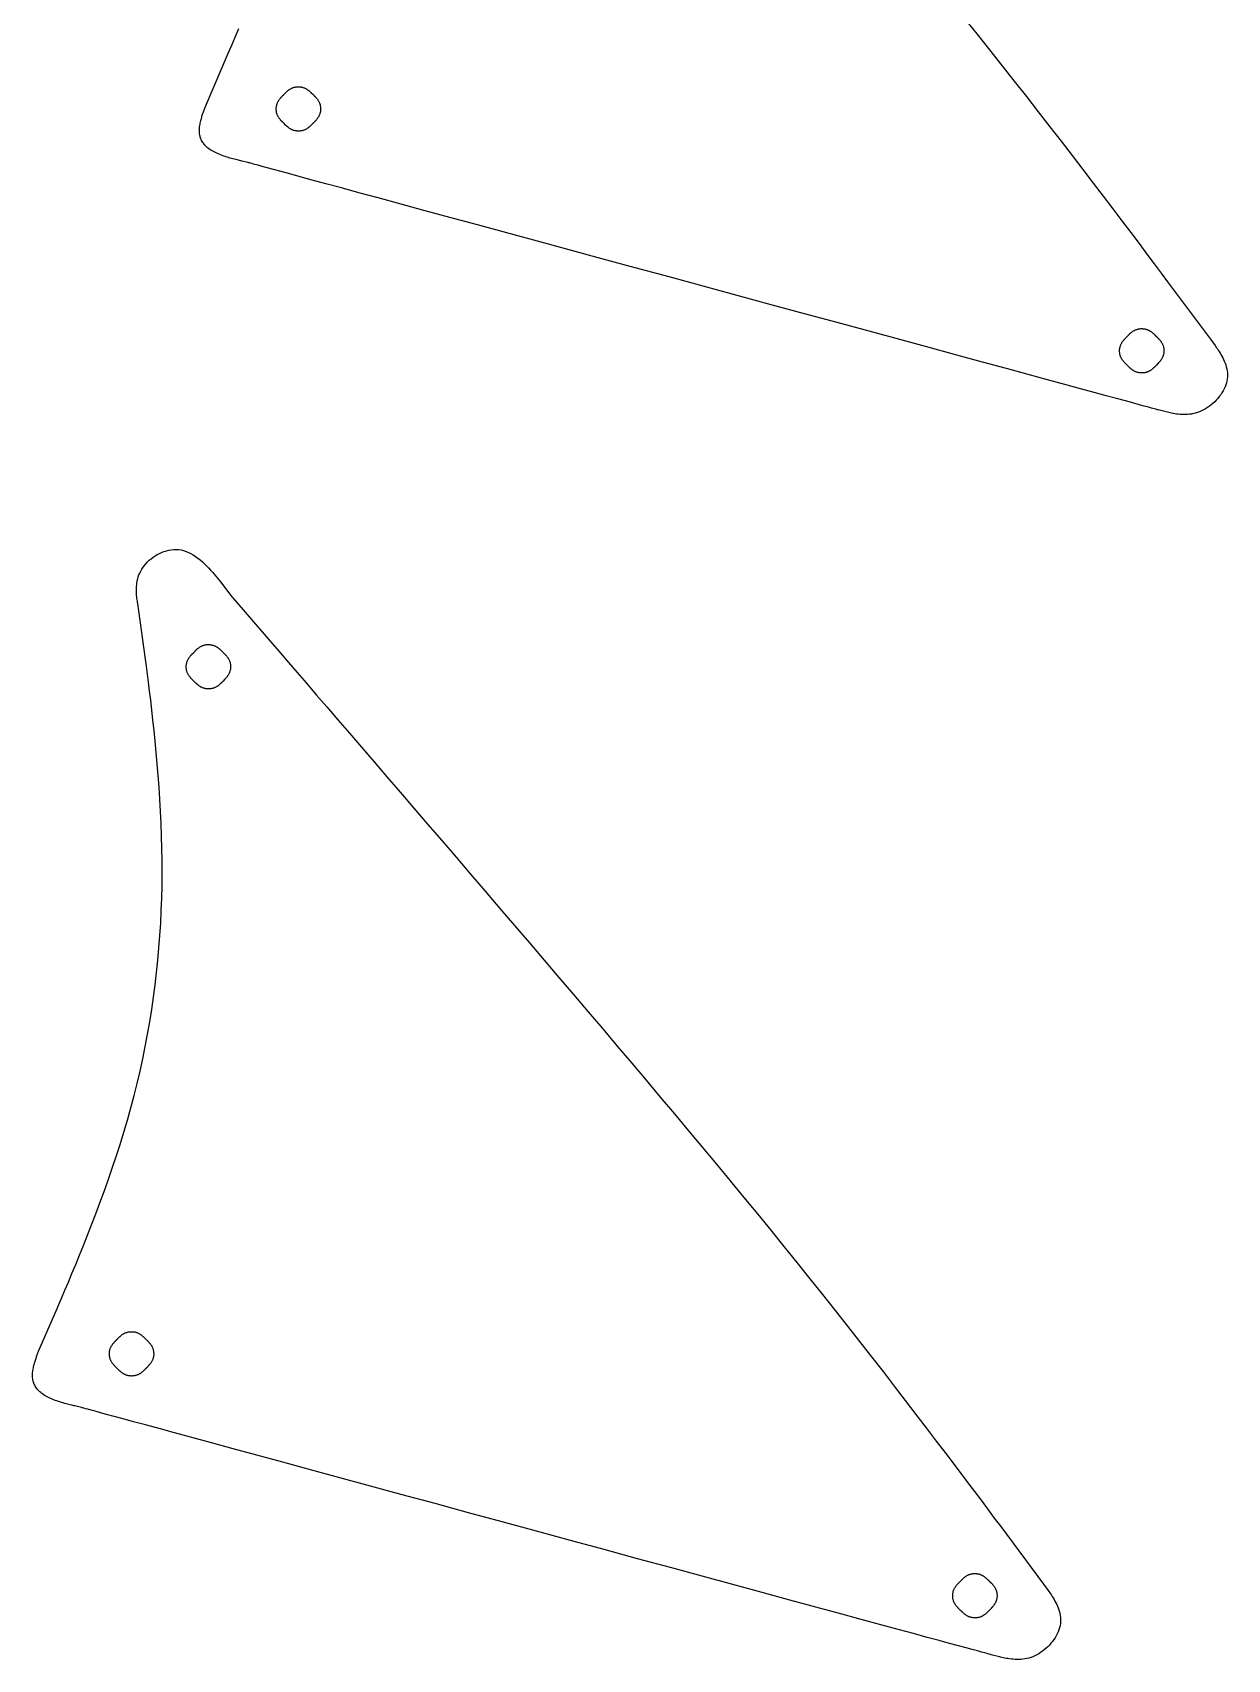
# Model space of a CAD drawing. Header units: millimetres. Extents: x 364 to 1012, y -1653 to -989.
# Drawn here: x 364.3 to 549.5, y -1573.1 to -1321.1 of the extents above; entities that cross this region are included whole.
import ezdxf

# ---------------------------------------------------------------- set-up
doc = ezdxf.new("R2010")
doc.units = ezdxf.units.MM

msp = doc.modelspace()

# ---------------------------------------------------------------- linework, layer by layer
at = {"flags": 128}
for points in [[(508.625454, -1318.761227), (510.623258, -1321.247824), (512.594612, -1323.716717), (514.536834, -1326.163686), (516.446919, -1328.583811), (518.321867, -1330.972171), (520.158673, -1333.323847), (521.954335, -1335.633918), (523.705852, -1337.897463), (525.410221, -1340.109563), (527.064439, -1342.265298), (528.665503, -1344.359746), (530.210412, -1346.387988), (531.696162, -1348.345104), (533.119752, -1350.226172), (534.478178, -1352.026274), (535.768439, -1353.740488), (536.987532, -1355.363895), (538.132454, -1356.891574), (539.200202, -1358.318604), (540.187776, -1359.640067), (546.83754, -1368.544968), (547.553994, -1369.550328), (547.666534, -1369.708559), (547.788014, -1369.881187), (547.916628, -1370.06753), (548.050569, -1370.266906), (548.188031, -1370.478631), (548.327206, -1370.702023), (548.466288, -1370.9364), (548.603471, -1371.181078), (548.736947, -1371.435375), (548.864911, -1371.698609), (548.985555, -1371.970096), (549.097074, -1372.249154), (549.19766, -1372.535101), (549.285506, -1372.827253), (549.358807, -1373.124928), (549.415755, -1373.427444), (549.454545, -1373.734117), (549.473368, -1374.044265), (549.470419, -1374.357205), (549.443892, -1374.672254), (549.392477, -1374.98866), (549.316858, -1375.305385), (549.218217, -1375.621321), (549.097736, -1375.93536), (548.956597, -1376.246394), (548.795981, -1376.553315), (548.61707, -1376.855016), (548.421047, -1377.150388), (548.209092, -1377.438324), (547.982388, -1377.717715), (547.742116, -1377.987454), (547.489459, -1378.246432), (547.225598, -1378.493543), (546.951714, -1378.727677), (546.66899, -1378.947727), (546.378607, -1379.152585), (546.081748, -1379.341144), (545.779594, -1379.512294), (545.473326, -1379.664929), (545.164127, -1379.79794), (544.853133, -1379.910612), (544.541295, -1380.0038), (544.229522, -1380.078753), (543.91872, -1380.136717), (543.609797, -1380.17894), (543.303658, -1380.206671), (543.00121, -1380.221157), (542.703362, -1380.223647), (542.411019, -1380.215386), (542.125088, -1380.197625), (541.846477, -1380.17161), (541.576092, -1380.138589), (541.31484, -1380.09981), (541.063628, -1380.05652), (540.823364, -1380.009968), (540.594953, -1379.961402), (540.379303, -1379.912068), (540.17732, -1379.863216), (539.989912, -1379.816092), (538.725429, -1379.490325), (538.722492, -1379.489527), (538.701934, -1379.483944), (538.646133, -1379.46879), (538.537468, -1379.439279), (538.358317, -1379.390625), (538.091059, -1379.318044), (537.718073, -1379.21675), (537.221737, -1379.081956), (536.58443, -1378.908878), (535.78853, -1378.69273), (534.816417, -1378.428726), (533.650468, -1378.112081), (532.273062, -1377.738009), (530.666578, -1377.301725), (528.813395, -1376.798443), (526.695891, -1376.223377), (524.296444, -1375.571743), (521.597434, -1374.838753), (518.581238, -1374.019624), (515.230236, -1373.109569), (511.535617, -1372.106195), (507.523813, -1371.016681), (503.230067, -1369.850597), (498.689621, -1368.617516), (493.937718, -1367.327008), (489.009601, -1365.988645), (483.940513, -1364.611997), (478.765697, -1363.206635), (473.520395, -1361.782131), (468.239851, -1360.348056), (462.959306, -1358.913981), (457.714004, -1357.489478), (452.539188, -1356.084116), (447.4701, -1354.707468), (442.541983, -1353.369104), (437.790081, -1352.078596), (433.249635, -1350.845515), (428.955888, -1349.679432), (424.944084, -1348.589918), (421.249465, -1347.586544), (417.898463, -1346.676489), (414.882267, -1345.857359), (412.183257, -1345.12437), (409.783811, -1344.472735), (407.666306, -1343.89767), (405.813123, -1343.394387), (404.206639, -1342.958103), (402.829234, -1342.584031), (401.663285, -1342.267386), (400.691171, -1342.003383), (399.895271, -1341.787234), (399.257964, -1341.614156), (398.761628, -1341.479363), (398.388642, -1341.378068), (398.121384, -1341.305487), (397.942233, -1341.256834), (397.833568, -1341.227323), (397.777767, -1341.212169), (397.757209, -1341.206586), (397.754272, -1341.205788), (396.742302, -1340.9619), (396.583126, -1340.923488), (396.410026, -1340.881413), (396.224258, -1340.835675), (396.027078, -1340.786268), (395.819742, -1340.733191), (395.603505, -1340.676441), (395.379623, -1340.616013), (395.149352, -1340.551905), (394.913948, -1340.484114), (394.674666, -1340.412637), (394.432762, -1340.337471), (394.189493, -1340.258612), (393.946113, -1340.176058), (393.703879, -1340.089806), (393.464047, -1339.999851), (393.227871, -1339.906192), (392.996609, -1339.808825), (392.771515, -1339.707747), (392.553846, -1339.602955), (392.344857, -1339.494446), (392.145588, -1339.38222), (391.95621, -1339.26629), (391.77668, -1339.146673), (391.606952, -1339.023386), (391.446983, -1338.896446), (391.296728, -1338.765868), (391.156142, -1338.63167), (391.025182, -1338.493868), (390.903802, -1338.352479), (390.791959, -1338.20752), (390.689608, -1338.059007), (390.596704, -1337.906956), (390.513203, -1337.751385), (390.43906, -1337.592311), (390.374232, -1337.429749), (390.318674, -1337.263716), (390.272341, -1337.09423), (390.235189, -1336.921306), (390.207174, -1336.744962), (390.188251, -1336.565213), (390.178275, -1336.382193), (390.176705, -1336.196492), (390.182898, -1336.00882), (390.19621, -1335.819883), (390.215999, -1335.63039), (390.241624, -1335.441047), (390.27244, -1335.252564), (390.307806, -1335.065646), (390.347079, -1334.881002), (390.389616, -1334.699341), (390.434775, -1334.521368), (390.481913, -1334.347792), (390.530387, -1334.179321), (390.579556, -1334.016662), (390.628775, -1333.860523), (390.677404, -1333.711612), (390.724799, -1333.570636), (390.770317, -1333.438303), (390.813316, -1333.31532), (391.10677, -1332.484668)], [(391.10677, -1332.484668), (393.816591, -1326.220143), (394.242805, -1325.234249), (394.706165, -1324.158999), (395.203173, -1322.999007), (395.730326, -1321.758885), (396.284126, -1320.443246)], [(403.30026, -1335.154673), (403.091305, -1334.95034), (403.058446, -1334.918167), (403.022764, -1334.882984), (402.984569, -1334.844846), (402.944171, -1334.803809), (402.901881, -1334.759927), (402.85801, -1334.713255), (402.812868, -1334.66385), (402.766766, -1334.611765), (402.720015, -1334.557056), (402.672925, -1334.499779), (402.625807, -1334.439987), (402.578971, -1334.377737), (402.532728, -1334.313084), (402.487389, -1334.246082), (402.443264, -1334.176787), (402.400664, -1334.105254), (402.359899, -1334.031537), (402.321281, -1333.955693), (402.285119, -1333.877777), (402.251724, -1333.797842), (402.221356, -1333.715968), (402.194068, -1333.632325), (402.169862, -1333.547104), (402.148741, -1333.460499), (402.130706, -1333.372703), (402.11576, -1333.283908), (402.103904, -1333.194308), (402.095142, -1333.104094), (402.089476, -1333.013461), (402.086907, -1332.922599), (402.087437, -1332.831703), (402.091069, -1332.740966), (402.097806, -1332.650579), (402.107648, -1332.560736), (402.120599, -1332.471629), (402.13666, -1332.383452), (402.155834, -1332.296396), (402.178123, -1332.210656), (402.203529, -1332.126423), (402.232055, -1332.04389), (402.263649, -1331.963229), (402.298056, -1331.884523), (402.334966, -1331.807834), (402.374069, -1331.733225), (402.415057, -1331.660757), (402.457619, -1331.590493), (402.501446, -1331.522494), (402.54623, -1331.456822), (402.591661, -1331.393541), (402.637429, -1331.332711), (402.683225, -1331.274394), (402.728741, -1331.218654), (402.773666, -1331.165551), (402.817691, -1331.115148), (402.860507, -1331.067508), (402.901804, -1331.022691), (402.941274, -1330.98076), (402.978607, -1330.941778), (403.013494, -1330.905805), (403.045625, -1330.872905), (403.074793, -1330.843077), (403.101203, -1330.81607), (403.125161, -1330.79157), (403.146974, -1330.769264), (403.166948, -1330.748839), (403.185389, -1330.72998), (403.202604, -1330.712376), (403.218899, -1330.695712), (403.234582, -1330.679675), (403.249958, -1330.663951), (403.265334, -1330.648227), (403.281016, -1330.63219), (403.297312, -1330.615525), (403.314527, -1330.597921), (403.332968, -1330.579063), (403.352942, -1330.558638), (403.374754, -1330.536332), (403.398712, -1330.511832), (403.425122, -1330.484824), (403.454291, -1330.454996), (403.486464, -1330.422137), (403.521647, -1330.386455), (403.559785, -1330.34826), (403.600823, -1330.307862), (403.644706, -1330.265573), (403.691378, -1330.221703), (403.740784, -1330.176562), (403.79287, -1330.130461), (403.847581, -1330.083711), (403.90486, -1330.036623), (403.964654, -1329.989507), (404.026907, -1329.942674), (404.091565, -1329.896435), (404.158571, -1329.851099), (404.227871, -1329.806978), (404.299409, -1329.764383), (404.373132, -1329.723624), (404.448983, -1329.685012), (404.526908, -1329.648857), (404.606851, -1329.61547), (404.688735, -1329.58511), (404.772389, -1329.557831), (404.857621, -1329.533635), (404.944238, -1329.512524), (405.032046, -1329.4945), (405.120853, -1329.479565), (405.210466, -1329.467721), (405.300692, -1329.458969), (405.391337, -1329.453313), (405.482211, -1329.450755), (405.573118, -1329.451295), (405.663866, -1329.454937), (405.754263, -1329.461682), (405.844115, -1329.471532), (405.93323, -1329.48449), (406.021415, -1329.500558), (406.108476, -1329.519737), (406.19422, -1329.54203), (406.278456, -1329.567438), (406.36099, -1329.595964), (406.44165, -1329.627558), (406.520353, -1329.661963), (406.597038, -1329.698869), (406.671641, -1329.737967), (406.744102, -1329.778948), (406.814359, -1329.821503), (406.882348, -1329.865323), (406.94801, -1329.910098), (407.011281, -1329.955519), (407.072099, -1330.001277), (407.130404, -1330.047063), (407.186132, -1330.092568), (407.239222, -1330.137482), (407.289613, -1330.181496), (407.337241, -1330.224301), (407.382046, -1330.265588), (407.423965, -1330.305048), (407.462936, -1330.342371), (407.498898, -1330.377248), (407.740681, -1330.613649), (407.949666, -1330.818009), (407.98253, -1330.850187), (408.018217, -1330.885375), (408.056418, -1330.923518), (408.096822, -1330.96456), (408.139118, -1331.008448), (408.182996, -1331.055125), (408.228144, -1331.104537), (408.274253, -1331.156627), (408.321011, -1331.211342), (408.368108, -1331.268626), (408.415233, -1331.328423), (408.462076, -1331.390679), (408.508326, -1331.455339), (408.553671, -1331.522347), (408.597803, -1331.591647), (408.640409, -1331.663186), (408.68118, -1331.736908), (408.719804, -1331.812757), (408.755972, -1331.890678), (408.789371, -1331.970617), (408.819744, -1332.052495), (408.847036, -1332.136142), (408.871245, -1332.221366), (408.89237, -1332.307973), (408.910408, -1332.395772), (408.925356, -1332.484569), (408.937213, -1332.574171), (408.945977, -1332.664386), (408.951645, -1332.755021), (408.954216, -1332.845883), (408.953687, -1332.93678), (408.950055, -1333.027519), (408.94332, -1333.117906), (408.933478, -1333.20775), (408.920527, -1333.296857), (408.904466, -1333.385034), (408.885292, -1333.47209), (408.863003, -1333.55783), (408.837597, -1333.642063), (408.809072, -1333.724596), (408.777477, -1333.805257), (408.74307, -1333.883963), (408.70616, -1333.960652), (408.667057, -1334.035261), (408.62607, -1334.107729), (408.583508, -1334.177994), (408.53968, -1334.245992), (408.494896, -1334.311664), (408.449466, -1334.374946), (408.403697, -1334.435776), (408.357901, -1334.494092), (408.312386, -1334.549833), (408.267461, -1334.602935), (408.223436, -1334.653338), (408.18062, -1334.700979), (408.139322, -1334.745795), (408.099852, -1334.787726), (408.062519, -1334.826708), (408.027632, -1334.862681), (407.995502, -1334.895581), (407.966333, -1334.925409), (407.939923, -1334.952416), (407.915965, -1334.976916), (407.894152, -1334.999222), (407.874179, -1335.019648), (407.855738, -1335.038506), (407.838523, -1335.05611), (407.822227, -1335.072774), (407.806545, -1335.088812), (407.791169, -1335.104535), (407.775792, -1335.120259), (407.76011, -1335.136297), (407.743814, -1335.152961), (407.726599, -1335.170565), (407.708158, -1335.189423), (407.688185, -1335.209849), (407.666372, -1335.232155), (407.642414, -1335.256654), (407.616004, -1335.283662), (407.586835, -1335.31349), (407.554662, -1335.346349), (407.519479, -1335.382031), (407.481341, -1335.420226), (407.440304, -1335.460624), (407.396422, -1335.502914), (407.34975, -1335.546785), (407.300345, -1335.591927), (407.24826, -1335.638029), (407.193551, -1335.68478), (407.136274, -1335.73187), (407.076482, -1335.778988), (407.014232, -1335.825824), (406.949579, -1335.872067), (406.882577, -1335.917406), (406.813282, -1335.961531), (406.741749, -1336.004131), (406.668033, -1336.044896), (406.592189, -1336.083514), (406.514272, -1336.119676), (406.434337, -1336.153071), (406.352463, -1336.183439), (406.26882, -1336.210727), (406.183599, -1336.234933), (406.096994, -1336.256054), (406.009198, -1336.274089), (405.920403, -1336.289035), (405.830802, -1336.300889), (405.740587, -1336.309651), (405.649953, -1336.315317), (405.559091, -1336.317885), (405.468193, -1336.317353), (405.377454, -1336.31372), (405.287065, -1336.306982), (405.19722, -1336.297138), (405.108111, -1336.284185), (405.019931, -1336.268121), (404.932872, -1336.248944), (404.847128, -1336.226652), (404.762891, -1336.201242), (404.680354, -1336.172713), (404.599688, -1336.141114), (404.520977, -1336.106702), (404.444283, -1336.069788), (404.369667, -1336.030679), (404.297193, -1335.989686), (404.226922, -1335.947119), (404.158916, -1335.903285), (404.093238, -1335.858495), (404.02995, -1335.813058), (403.969112, -1335.767284), (403.910789, -1335.721482), (403.855042, -1335.67596), (403.801932, -1335.631029), (403.751523, -1335.586998), (403.703876, -1335.544176), (403.659053, -1335.502873), (403.617116, -1335.463398), (403.578128, -1335.42606), (403.54215, -1335.391169), (403.30026, -1335.154673)], [(533.969826, -1372.618631), (533.760786, -1372.414333), (533.727914, -1372.382165), (533.692217, -1372.346988), (533.654006, -1372.308856), (533.613592, -1372.267825), (533.571285, -1372.223949), (533.527397, -1372.177285), (533.482237, -1372.127886), (533.436118, -1372.075807), (533.389349, -1372.021105), (533.342242, -1371.963833), (533.295106, -1371.904047), (533.248254, -1371.841801), (533.201996, -1371.777152), (533.156642, -1371.710153), (533.112503, -1371.640861), (533.069891, -1371.569329), (533.029115, -1371.495613), (532.990487, -1371.419768), (532.954317, -1371.341849), (532.920917, -1371.261912), (532.890545, -1371.180033), (532.863255, -1371.096383), (532.83905, -1371.011155), (532.81793, -1370.924543), (532.799898, -1370.836738), (532.784956, -1370.747934), (532.773107, -1370.658324), (532.764351, -1370.5681), (532.758692, -1370.477457), (532.756131, -1370.386586), (532.75667, -1370.295681), (532.76031, -1370.204935), (532.767056, -1370.11454), (532.776907, -1370.024691), (532.789866, -1369.935578), (532.805936, -1369.847397), (532.825118, -1369.760339), (532.847414, -1369.674597), (532.872826, -1369.590365), (532.901357, -1369.507835), (532.932956, -1369.427179), (532.967365, -1369.348481), (533.004277, -1369.271801), (533.043381, -1369.197203), (533.084369, -1369.124747), (533.12693, -1369.054497), (533.170757, -1368.986513), (533.215538, -1368.920858), (533.260967, -1368.857593), (533.306732, -1368.79678), (533.352525, -1368.738482), (533.398036, -1368.68276), (533.442957, -1368.629675), (533.486978, -1368.579291), (533.52979, -1368.531668), (533.571083, -1368.486869), (533.610549, -1368.444955), (533.647878, -1368.405989), (533.68276, -1368.370032), (533.919197, -1368.128281), (534.123557, -1367.919295), (534.155735, -1367.886432), (534.190923, -1367.850744), (534.229065, -1367.812543), (534.270108, -1367.772139), (534.313996, -1367.729843), (534.360673, -1367.685965), (534.410084, -1367.640817), (534.462175, -1367.594708), (534.51689, -1367.54795), (534.574174, -1367.500853), (534.633971, -1367.453728), (534.696227, -1367.406885), (534.760887, -1367.360636), (534.827894, -1367.31529), (534.897195, -1367.271158), (534.968734, -1367.228552), (535.042455, -1367.187781), (535.118304, -1367.149157), (535.196226, -1367.11299), (535.276165, -1367.07959), (535.358042, -1367.049218), (535.44169, -1367.021925), (535.526913, -1366.997716), (535.613521, -1366.976591), (535.70132, -1366.958554), (535.790116, -1366.943605), (535.879719, -1366.931748), (535.969934, -1366.922984), (536.060569, -1366.917316), (536.151431, -1366.914745), (536.242328, -1366.915275), (536.333067, -1366.918906), (536.423454, -1366.925642), (536.513298, -1366.935484), (536.602404, -1366.948434), (536.690582, -1366.964495), (536.777638, -1366.983669), (536.863378, -1367.005958), (536.947611, -1367.031364), (537.030144, -1367.05989), (537.110805, -1367.091484), (537.189511, -1367.125891), (537.2662, -1367.162801), (537.340809, -1367.201904), (537.413277, -1367.242892), (537.483541, -1367.285454), (537.55154, -1367.329281), (537.617212, -1367.374065), (537.680493, -1367.419496), (537.741323, -1367.465264), (537.79964, -1367.51106), (537.85538, -1367.556576), (537.908483, -1367.601501), (537.958886, -1367.645526), (538.006526, -1367.688342), (538.051343, -1367.729639), (538.093274, -1367.769109), (538.132256, -1367.806442), (538.168229, -1367.841329), (538.201129, -1367.87346), (538.230957, -1367.902628), (538.257964, -1367.929038), (538.282464, -1367.952996), (538.30477, -1367.974809), (538.325195, -1367.994783), (538.344054, -1368.013224), (538.361658, -1368.030439), (538.378322, -1368.046734), (538.394359, -1368.062417), (538.410083, -1368.077793), (538.425807, -1368.093169), (538.441844, -1368.108851), (538.458509, -1368.125147), (538.476113, -1368.142362), (538.494971, -1368.160803), (538.515396, -1368.180777), (538.537702, -1368.202589), (538.562202, -1368.226547), (538.58921, -1368.252957), (538.619038, -1368.282126), (538.651897, -1368.314299), (538.687579, -1368.349482), (538.725774, -1368.38762), (538.766172, -1368.428658), (538.808462, -1368.47254), (538.852333, -1368.519211), (538.897475, -1368.568617), (538.943576, -1368.620701), (538.990328, -1368.67541), (539.037418, -1368.732688), (539.084536, -1368.792479), (539.131372, -1368.854729), (539.177614, -1368.919382), (539.222954, -1368.986384), (539.267079, -1369.055679), (539.309679, -1369.127213), (539.350443, -1369.200929), (539.389062, -1369.276773), (539.425224, -1369.35469), (539.458619, -1369.434624), (539.488987, -1369.516498), (539.516275, -1369.600142), (539.540481, -1369.685362), (539.561602, -1369.771967), (539.579637, -1369.859764), (539.594582, -1369.948559), (539.606437, -1370.03816), (539.615199, -1370.128374), (539.620865, -1370.219009), (539.623433, -1370.309871), (539.622901, -1370.400768), (539.619268, -1370.491507), (539.61253, -1370.581896), (539.602685, -1370.671741), (539.589732, -1370.76085), (539.573669, -1370.84903), (539.554492, -1370.936089), (539.5322, -1371.021833), (539.50679, -1371.10607), (539.478261, -1371.188607), (539.446662, -1371.269273), (539.41225, -1371.347984), (539.375335, -1371.424679), (539.336227, -1371.499294), (539.295234, -1371.571768), (539.252666, -1371.642039), (539.208833, -1371.710045), (539.164043, -1371.775723), (539.118606, -1371.839012), (539.072832, -1371.899849), (539.027029, -1371.958172), (538.981508, -1372.01392), (538.936577, -1372.067029), (538.892546, -1372.117439), (538.849724, -1372.165086), (538.808421, -1372.209909), (538.768946, -1372.251845), (538.731608, -1372.290834), (538.696717, -1372.326811), (538.460221, -1372.568702), (538.255943, -1372.777594), (538.223778, -1372.810443), (538.188604, -1372.846115), (538.150476, -1372.884299), (538.109449, -1372.924685), (538.065578, -1372.966962), (538.018918, -1373.010819), (537.969523, -1373.055947), (537.91745, -1373.102035), (537.862753, -1373.148771), (537.805486, -1373.195846), (537.745706, -1373.242949), (537.683466, -1373.28977), (537.618823, -1373.335998), (537.551831, -1373.381322), (537.482545, -1373.425431), (537.41102, -1373.468016), (537.337311, -1373.508766), (537.261474, -1373.54737), (537.183562, -1373.583518), (537.103632, -1373.616899), (537.021761, -1373.647254), (536.938119, -1373.67453), (536.852899, -1373.698724), (536.766294, -1373.719834), (536.678496, -1373.737858), (536.5897, -1373.752793), (536.500097, -1373.764639), (536.40988, -1373.773392), (536.319243, -1373.77905), (536.228378, -1373.781611), (536.137479, -1373.781074), (536.046737, -1373.777435), (535.956346, -1373.770693), (535.8665, -1373.760846), (535.777389, -1373.747891), (535.689209, -1373.731826), (535.602151, -1373.712649), (535.516408, -1373.690358), (535.432174, -1373.664951), (535.349641, -1373.636425), (535.26898, -1373.60483), (535.190276, -1373.570425), (535.113589, -1373.533517), (535.038983, -1373.494416), (534.966518, -1373.453432), (534.896258, -1373.410873), (534.828264, -1373.36705), (534.762597, -1373.32227), (534.699321, -1373.276844), (534.638496, -1373.231081), (534.580186, -1373.18529), (534.524452, -1373.13978), (534.471355, -1373.094861), (534.420959, -1373.050841), (534.373324, -1373.00803), (534.328513, -1372.966738), (534.286589, -1372.927273), (534.247612, -1372.889945), (534.211645, -1372.855063), (533.969826, -1372.618631)], [(365.251277, -1525.311473), (367.961098, -1519.046948), (368.387312, -1518.061054), (368.850672, -1516.985804), (369.34768, -1515.825812), (369.874833, -1514.58569), (370.428633, -1513.270051), (371.005579, -1511.883506), (371.602171, -1510.430669), (372.214908, -1508.916152), (372.840289, -1507.344569), (373.474816, -1505.72053), (374.114987, -1504.04865), (374.757302, -1502.33354), (375.398262, -1500.579813), (376.034364, -1498.792082), (376.66211, -1496.974959), (377.278, -1495.133057), (377.878532, -1493.270989), (378.460206, -1491.393367), (379.019523, -1489.504803), (379.552981, -1487.609911), (380.057707, -1485.712536), (380.533326, -1483.813459), (380.980089, -1481.912696), (381.39825, -1480.01026), (381.788058, -1478.106166), (382.149766, -1476.200428), (382.483626, -1474.293062), (382.789889, -1472.384081), (383.068807, -1470.4735), (383.320631, -1468.561334), (383.545613, -1466.647597), (383.744004, -1464.732304), (383.916057, -1462.81547), (384.062023, -1460.897108), (384.182154, -1458.977233), (384.276701, -1457.05586), (384.345915, -1455.133004), (384.390049, -1453.208679), (384.409355, -1451.2829), (384.404083, -1449.35568), (384.374755, -1447.427854), (384.322969, -1445.503529), (384.250594, -1443.587632), (384.159498, -1441.68509), (384.051549, -1439.800829), (383.928614, -1437.939777), (383.792563, -1436.10686), (383.645263, -1434.307005), (383.488582, -1432.545138), (383.324389, -1430.826187), (383.154551, -1429.155077), (382.980937, -1427.536737), (382.805414, -1425.976091), (382.629852, -1424.478069), (382.456117, -1423.047595), (382.286079, -1421.689596), (382.121604, -1420.409001), (381.964562, -1419.210734), (381.81682, -1418.099723), (380.811139, -1410.606933), (380.62524, -1409.486593), (380.596179, -1409.310315), (380.565636, -1409.118291), (380.534918, -1408.911578), (380.505332, -1408.691234), (380.478185, -1408.458318), (380.454784, -1408.213888), (380.436435, -1407.959002), (380.424446, -1407.694718), (380.420123, -1407.422094), (380.424772, -1407.142189), (380.439702, -1406.85606), (380.466218, -1406.564766), (380.505628, -1406.269366), (380.559238, -1405.970916), (380.628356, -1405.670476), (380.714287, -1405.369104), (380.818339, -1405.067857), (380.941819, -1404.767794), (381.086033, -1404.469973), (381.252289, -1404.175453), (381.441457, -1403.885376), (381.652663, -1403.601223), (381.884599, -1403.324562), (382.135955, -1403.056959), (382.40542, -1402.79998), (382.691687, -1402.555192), (382.993445, -1402.32416), (383.309385, -1402.108453), (383.638198, -1401.909635), (383.978574, -1401.729273), (384.329203, -1401.568934), (384.688776, -1401.430185), (385.055984, -1401.314591), (385.429518, -1401.223719), (385.808067, -1401.159136), (386.190322, -1401.122408), (386.574974, -1401.115101), (386.960713, -1401.138782), (387.346231, -1401.195018), (387.730217, -1401.285374), (388.111456, -1401.410665), (388.48911, -1401.568696), (388.862435, -1401.756522), (389.230688, -1401.971197), (389.593125, -1402.209772), (389.949, -1402.469303), (390.297572, -1402.746843), (390.638095, -1403.039445), (390.969826, -1403.344164), (391.292022, -1403.658052), (391.603937, -1403.978163), (391.904829, -1404.301552), (392.193953, -1404.62527), (392.470566, -1404.946373), (392.733923, -1405.261914), (392.983281, -1405.568947), (393.217896, -1405.864524), (393.437024, -1406.1457), (393.639921, -1406.409528), (395.007088, -1408.202428), (402.770109, -1417.209221), (403.99178, -1418.626643), (405.323867, -1420.172277), (406.760342, -1421.839233), (408.295175, -1423.620623), (409.922337, -1425.509557), (411.635801, -1427.499144), (413.429535, -1429.582497), (415.297513, -1431.752724), (417.233704, -1434.002936), (419.23208, -1436.326245), (421.286611, -1438.715759), (423.39127, -1441.16459), (425.540026, -1443.665849), (427.726851, -1446.212645), (429.945716, -1448.798089), (432.190592, -1451.415292), (434.455451, -1454.057363), (436.734262, -1456.717414), (439.020997, -1459.388555), (441.309628, -1462.063895), (443.594946, -1464.737576), (445.875031, -1467.407851), (448.148782, -1470.074006), (450.4151, -1472.735324), (452.672885, -1475.39109), (454.921037, -1478.040588), (457.158456, -1480.683102), (459.384041, -1483.317917), (461.596695, -1485.944317), (463.795316, -1488.561587), (465.978804, -1491.169009), (468.14606, -1493.76587), (470.295984, -1496.351452), (472.427476, -1498.925041), (474.539436, -1501.485921), (476.630765, -1504.033376), (478.700362, -1506.56669), (480.747127, -1509.085147), (482.769961, -1511.588032), (484.767765, -1514.074629), (486.739119, -1516.543522), (488.681341, -1518.990491), (490.591426, -1521.410616), (492.466374, -1523.798976), (494.30318, -1526.150652), (496.098842, -1528.460723), (497.850359, -1530.724268), (499.554728, -1532.936368), (501.208946, -1535.092103), (502.81001, -1537.186551), (504.354919, -1539.214793), (505.840669, -1541.171909), (507.264259, -1543.052977), (508.622685, -1544.853079), (509.912946, -1546.567293), (511.132039, -1548.1907), (512.276961, -1549.718379), (513.344709, -1551.145409), (514.332283, -1552.466872), (520.982047, -1561.371773), (521.698501, -1562.377133), (521.811041, -1562.535364), (521.932521, -1562.707992), (522.061135, -1562.894335), (522.195076, -1563.093711), (522.332538, -1563.305436), (522.471713, -1563.528828), (522.610795, -1563.763205), (522.747978, -1564.007883), (522.881454, -1564.26218), (523.009418, -1564.525414), (523.130062, -1564.796901), (523.241581, -1565.075959), (523.342167, -1565.361906), (523.430013, -1565.654058), (523.503314, -1565.951733), (523.560262, -1566.254249), (523.599052, -1566.560922), (523.617875, -1566.87107), (523.614926, -1567.18401), (523.588399, -1567.499059), (523.536984, -1567.815465), (523.461365, -1568.13219), (523.362724, -1568.448126), (523.242243, -1568.762165), (523.101104, -1569.073199), (522.940488, -1569.38012), (522.761577, -1569.681821), (522.565554, -1569.977193), (522.353599, -1570.265129), (522.126895, -1570.54452), (521.886623, -1570.814259), (521.633966, -1571.073237), (521.370105, -1571.320348), (521.096221, -1571.554482), (520.813497, -1571.774532), (520.523114, -1571.97939), (520.226255, -1572.167949), (519.924101, -1572.339099), (519.617833, -1572.491734), (519.308634, -1572.624745), (518.99764, -1572.737417), (518.685802, -1572.830605), (518.374029, -1572.905558), (518.063227, -1572.963522), (517.754304, -1573.005745), (517.448165, -1573.033476), (517.145717, -1573.047962), (516.847869, -1573.050452), (516.555526, -1573.042191), (516.269595, -1573.02443), (515.990984, -1572.998415), (515.720599, -1572.965394), (515.459347, -1572.926615), (515.208135, -1572.883325), (514.967871, -1572.836773), (514.73946, -1572.788207), (514.52381, -1572.738873), (514.321827, -1572.690021), (514.134419, -1572.642897), (512.869936, -1572.31713), (512.866999, -1572.316332), (512.846441, -1572.310749), (512.79064, -1572.295595), (512.681975, -1572.266084), (512.502824, -1572.21743), (512.235566, -1572.144849), (511.86258, -1572.043555), (511.366244, -1571.908761), (510.728937, -1571.735683), (509.933037, -1571.519535), (508.960924, -1571.255531), (507.794975, -1570.938886), (506.417569, -1570.564814), (504.811085, -1570.12853), (502.957902, -1569.625248), (500.840398, -1569.050182), (498.440951, -1568.398548), (495.741941, -1567.665558), (492.725745, -1566.846429), (489.374743, -1565.936374), (485.680124, -1564.933), (481.66832, -1563.843486), (477.374574, -1562.677402), (472.834128, -1561.444321), (468.082225, -1560.153813), (463.154108, -1558.81545), (458.08502, -1557.438802), (452.910204, -1556.03344), (447.664902, -1554.608936), (442.384358, -1553.174861), (437.103813, -1551.740786), (431.858511, -1550.316283), (426.683695, -1548.910921), (421.614607, -1547.534273), (416.68649, -1546.195909), (411.934588, -1544.905401), (407.394142, -1543.67232), (403.100395, -1542.506237), (399.088591, -1541.416723), (395.393972, -1540.413349), (392.04297, -1539.503294), (389.026774, -1538.684164), (386.327764, -1537.951175), (383.928318, -1537.29954), (381.810813, -1536.724475), (379.95763, -1536.221192), (378.351146, -1535.784908), (376.973741, -1535.410836), (375.807792, -1535.094191), (374.835678, -1534.830188), (374.039778, -1534.614039), (373.402471, -1534.440961), (372.906135, -1534.306168), (372.533149, -1534.204873), (372.265891, -1534.132292), (372.08674, -1534.083639), (371.978075, -1534.054128), (371.922274, -1534.038974), (371.901716, -1534.033391), (371.898779, -1534.032593), (370.886809, -1533.788705), (370.727633, -1533.750293), (370.554533, -1533.708218), (370.368765, -1533.66248), (370.171585, -1533.613073), (369.964249, -1533.559996), (369.748012, -1533.503246), (369.52413, -1533.442818), (369.293859, -1533.37871), (369.058455, -1533.310919), (368.819173, -1533.239442), (368.577269, -1533.164276), (368.334, -1533.085417), (368.09062, -1533.002863), (367.848386, -1532.916611), (367.608554, -1532.826656), (367.372378, -1532.732997), (367.141116, -1532.63563), (366.916022, -1532.534552), (366.698353, -1532.42976), (366.489364, -1532.321251), (366.290095, -1532.209025), (366.100717, -1532.093095), (365.921187, -1531.973478), (365.751459, -1531.850191), (365.59149, -1531.723251), (365.441235, -1531.592673), (365.300649, -1531.458475), (365.169689, -1531.320673), (365.048309, -1531.179284), (364.936466, -1531.034325), (364.834115, -1530.885812), (364.741211, -1530.733761), (364.65771, -1530.57819), (364.583567, -1530.419116), (364.518739, -1530.256554), (364.463181, -1530.090521), (364.416848, -1529.921035), (364.379696, -1529.748111), (364.351681, -1529.571767), (364.332758, -1529.392018), (364.322782, -1529.208998), (364.321212, -1529.023297), (364.327405, -1528.835625), (364.340717, -1528.646688), (364.360506, -1528.457195), (364.386131, -1528.267852), (364.416947, -1528.079369), (364.452313, -1527.892451), (364.491586, -1527.707807), (364.534123, -1527.526146), (364.579282, -1527.348173), (364.62642, -1527.174597), (364.674894, -1527.006126), (364.724063, -1526.843467), (364.773282, -1526.687328), (364.821911, -1526.538417), (364.869306, -1526.397441), (364.914824, -1526.265108), (364.957823, -1526.142125), (365.251277, -1525.311473)], [(389.354373, -1421.552272), (389.145418, -1421.347939), (389.112559, -1421.315766), (389.076877, -1421.280583), (389.038682, -1421.242445), (388.998284, -1421.201407), (388.955995, -1421.157524), (388.912124, -1421.110852), (388.866984, -1421.061446), (388.820883, -1421.00936), (388.774133, -1420.954649), (388.727045, -1420.897369), (388.679929, -1420.837576), (388.633096, -1420.775322), (388.586856, -1420.710665), (388.541521, -1420.643659), (388.4974, -1420.574359), (388.454805, -1420.502821), (388.414046, -1420.429098), (388.375434, -1420.353247), (388.339279, -1420.275322), (388.305892, -1420.195379), (388.275532, -1420.113495), (388.248253, -1420.029841), (388.224057, -1419.944609), (388.202946, -1419.857992), (388.184922, -1419.770184), (388.169987, -1419.681376), (388.158144, -1419.591763), (388.149393, -1419.501536), (388.143738, -1419.41089), (388.14118, -1419.320015), (388.141721, -1419.229107), (388.145365, -1419.138357), (388.152111, -1419.047958), (388.161964, -1418.958104), (388.174924, -1418.868987), (388.190994, -1418.780799), (388.210176, -1418.693735), (388.232471, -1418.607987), (388.257883, -1418.523747), (388.286413, -1418.441209), (388.318012, -1418.360544), (388.352421, -1418.281836), (388.389332, -1418.205145), (388.428435, -1418.130536), (388.469422, -1418.058069), (388.511983, -1417.987806), (388.555808, -1417.919809), (388.600589, -1417.854141), (388.646016, -1417.790863), (388.691781, -1417.730037), (388.737573, -1417.671726), (388.783084, -1417.615991), (388.828004, -1417.562894), (388.872024, -1417.512497), (388.914835, -1417.464862), (388.956127, -1417.420051), (388.995592, -1417.378126), (389.03292, -1417.339149), (389.067802, -1417.303182), (389.304235, -1417.061363), (389.508568, -1416.852408), (389.540741, -1416.81955), (389.575924, -1416.783867), (389.614062, -1416.745672), (389.655099, -1416.705274), (389.698981, -1416.662984), (389.745653, -1416.619113), (389.795058, -1416.573972), (389.847143, -1416.52787), (389.901852, -1416.481119), (389.959129, -1416.434029), (390.018921, -1416.386911), (390.081171, -1416.340075), (390.145824, -1416.293832), (390.212826, -1416.248493), (390.282121, -1416.204368), (390.353654, -1416.161768), (390.427371, -1416.121003), (390.503215, -1416.082384), (390.581131, -1416.046222), (390.661066, -1416.012828), (390.74294, -1415.98246), (390.826583, -1415.955171), (390.911804, -1415.930966), (390.998409, -1415.909844), (391.086205, -1415.891809), (391.175, -1415.876863), (391.2646, -1415.865008), (391.354814, -1415.856246), (391.445448, -1415.850579), (391.536309, -1415.84801), (391.627205, -1415.84854), (391.717942, -1415.852173), (391.808329, -1415.858909), (391.898172, -1415.868752), (391.987279, -1415.881702), (392.075456, -1415.897764), (392.162512, -1415.916938), (392.248252, -1415.939227), (392.332485, -1415.964633), (392.415018, -1415.993158), (392.495679, -1416.024753), (392.574385, -1416.05916), (392.651074, -1416.09607), (392.725683, -1416.135173), (392.798151, -1416.17616), (392.868415, -1416.218722), (392.936414, -1416.26255), (393.002086, -1416.307334), (393.065367, -1416.352764), (393.126197, -1416.398533), (393.184514, -1416.444329), (393.240254, -1416.489844), (393.293357, -1416.534769), (393.34376, -1416.578794), (393.3914, -1416.62161), (393.436217, -1416.662908), (393.478148, -1416.702378), (393.51713, -1416.739711), (393.553103, -1416.774597), (393.794957, -1417.011061), (394.003943, -1417.215422), (394.036806, -1417.247599), (394.072494, -1417.282787), (394.110695, -1417.32093), (394.151099, -1417.361973), (394.193394, -1417.405861), (394.237271, -1417.452539), (394.282419, -1417.501951), (394.328526, -1417.554044), (394.375283, -1417.60876), (394.422378, -1417.666046), (394.469501, -1417.725846), (394.516341, -1417.788105), (394.562587, -1417.852768), (394.607929, -1417.91978), (394.652057, -1417.989086), (394.694658, -1418.06063), (394.735423, -1418.134358), (394.774041, -1418.210214), (394.810202, -1418.288144), (394.843593, -1418.368091), (394.873957, -1418.449979), (394.90124, -1418.533637), (394.92544, -1418.618871), (394.946554, -1418.705491), (394.964581, -1418.793301), (394.979519, -1418.882111), (394.991365, -1418.971725), (395.000118, -1419.061953), (395.005776, -1419.1526), (395.008336, -1419.243474), (395.007796, -1419.334383), (395.004156, -1419.425132), (394.997411, -1419.515529), (394.987561, -1419.605382), (394.974603, -1419.694497), (394.958536, -1419.782682), (394.939357, -1419.869743), (394.917065, -1419.955488), (394.891656, -1420.039723), (394.86313, -1420.122257), (394.831536, -1420.202917), (394.797132, -1420.28162), (394.760226, -1420.358305), (394.721127, -1420.432908), (394.680146, -1420.505369), (394.637591, -1420.575626), (394.593772, -1420.643616), (394.548997, -1420.709277), (394.503575, -1420.772548), (394.457817, -1420.833367), (394.412031, -1420.891671), (394.366527, -1420.947399), (394.321613, -1421.00049), (394.277598, -1421.05088), (394.234793, -1421.098508), (394.193506, -1421.143313), (394.154046, -1421.185232), (394.116723, -1421.224203), (394.081846, -1421.260165), (393.845445, -1421.501948), (393.641054, -1421.710906), (393.608871, -1421.743765), (393.573678, -1421.779448), (393.53553, -1421.817645), (393.494481, -1421.858043), (393.450588, -1421.900334), (393.403904, -1421.944206), (393.354487, -1421.989349), (393.30239, -1422.035452), (393.247669, -1422.082205), (393.190379, -1422.129297), (393.130576, -1422.176417), (393.068315, -1422.223255), (393.00365, -1422.2695), (392.936638, -1422.314842), (392.867333, -1422.35897), (392.795791, -1422.401573), (392.722066, -1422.442342), (392.646215, -1422.480964), (392.568293, -1422.51713), (392.488353, -1422.550529), (392.406476, -1422.580902), (392.32283, -1422.608196), (392.237608, -1422.632407), (392.151003, -1422.653534), (392.063208, -1422.671574), (391.974415, -1422.686526), (391.884817, -1422.698387), (391.794606, -1422.707155), (391.703975, -1422.712827), (391.613118, -1422.715401), (391.522226, -1422.714876), (391.431492, -1422.711249), (391.341109, -1422.704517), (391.251269, -1422.694678), (391.162166, -1422.681731), (391.073991, -1422.665673), (390.986939, -1422.646501), (390.9012, -1422.624214), (390.816968, -1422.598809), (390.734436, -1422.570284), (390.653775, -1422.538689), (390.575067, -1422.504281), (390.498377, -1422.46737), (390.423764, -1422.428264), (390.351293, -1422.387273), (390.281024, -1422.344708), (390.213021, -1422.300876), (390.147344, -1422.256088), (390.084057, -1422.210653), (390.023222, -1422.164879), (389.964899, -1422.119078), (389.909153, -1422.073557), (389.856044, -1422.028627), (389.805635, -1421.984596), (389.757988, -1421.941775), (389.713165, -1421.900472), (389.671229, -1421.860997), (389.632241, -1421.823659), (389.596263, -1421.788768), (389.354373, -1421.552272)], [(377.444767, -1527.981478), (377.235812, -1527.777145), (377.202953, -1527.744972), (377.167271, -1527.709789), (377.129076, -1527.671651), (377.088678, -1527.630614), (377.046388, -1527.586732), (377.002517, -1527.54006), (376.957375, -1527.490655), (376.911273, -1527.43857), (376.864522, -1527.383861), (376.817432, -1527.326584), (376.770314, -1527.266792), (376.723478, -1527.204542), (376.677235, -1527.139889), (376.631896, -1527.072887), (376.587771, -1527.003592), (376.545171, -1526.932059), (376.504406, -1526.858342), (376.465788, -1526.782498), (376.429626, -1526.704582), (376.396231, -1526.624647), (376.365863, -1526.542773), (376.338575, -1526.45913), (376.314369, -1526.373909), (376.293248, -1526.287304), (376.275213, -1526.199508), (376.260267, -1526.110713), (376.248411, -1526.021113), (376.239649, -1525.930899), (376.233983, -1525.840266), (376.231414, -1525.749404), (376.231944, -1525.658508), (376.235576, -1525.567771), (376.242313, -1525.477384), (376.252155, -1525.387541), (376.265106, -1525.298434), (376.281167, -1525.210257), (376.300341, -1525.123201), (376.32263, -1525.037461), (376.348036, -1524.953228), (376.376562, -1524.870695), (376.408156, -1524.790034), (376.442563, -1524.711328), (376.479473, -1524.634639), (376.518576, -1524.56003), (376.559564, -1524.487562), (376.602126, -1524.417298), (376.645953, -1524.349299), (376.690737, -1524.283627), (376.736168, -1524.220346), (376.781936, -1524.159516), (376.827732, -1524.101199), (376.873248, -1524.045459), (376.918173, -1523.992356), (376.962198, -1523.941953), (377.005014, -1523.894313), (377.046311, -1523.849496), (377.085781, -1523.807565), (377.123114, -1523.768583), (377.158001, -1523.73261), (377.190132, -1523.69971), (377.2193, -1523.669882), (377.24571, -1523.642875), (377.269668, -1523.618375), (377.291481, -1523.596069), (377.311455, -1523.575644), (377.329896, -1523.556785), (377.347111, -1523.539181), (377.363406, -1523.522517), (377.379089, -1523.50648), (377.394465, -1523.490756), (377.409841, -1523.475032), (377.425523, -1523.458995), (377.441819, -1523.44233), (377.459034, -1523.424726), (377.477475, -1523.405868), (377.497449, -1523.385443), (377.519261, -1523.363137), (377.543219, -1523.338637), (377.569629, -1523.311629), (377.598798, -1523.281801), (377.630971, -1523.248942), (377.666154, -1523.21326), (377.704292, -1523.175065), (377.74533, -1523.134667), (377.789213, -1523.092378), (377.835885, -1523.048508), (377.885291, -1523.003367), (377.937377, -1522.957266), (377.992088, -1522.910516), (378.049367, -1522.863428), (378.109161, -1522.816312), (378.171414, -1522.769479), (378.236072, -1522.72324), (378.303078, -1522.677904), (378.372378, -1522.633783), (378.443916, -1522.591188), (378.517639, -1522.550429), (378.59349, -1522.511817), (378.671415, -1522.475662), (378.751358, -1522.442275), (378.833242, -1522.411915), (378.916896, -1522.384636), (379.002128, -1522.36044), (379.088745, -1522.339329), (379.176553, -1522.321305), (379.26536, -1522.30637), (379.354973, -1522.294526), (379.445199, -1522.285774), (379.535844, -1522.280118), (379.626718, -1522.27756), (379.717625, -1522.2781), (379.808373, -1522.281742), (379.89877, -1522.288487), (379.988622, -1522.298337), (380.077737, -1522.311295), (380.165922, -1522.327363), (380.252983, -1522.346542), (380.338727, -1522.368835), (380.422963, -1522.394243), (380.505497, -1522.422769), (380.586157, -1522.454363), (380.66486, -1522.488768), (380.741545, -1522.525674), (380.816148, -1522.564772), (380.888609, -1522.605753), (380.958866, -1522.648308), (381.026855, -1522.692128), (381.092517, -1522.736903), (381.155788, -1522.782324), (381.216606, -1522.828082), (381.274911, -1522.873868), (381.330639, -1522.919373), (381.383729, -1522.964287), (381.43412, -1523.008301), (381.481748, -1523.051106), (381.526553, -1523.092393), (381.568472, -1523.131853), (381.607443, -1523.169176), (381.643405, -1523.204053), (381.885188, -1523.440454), (382.094173, -1523.644814), (382.127037, -1523.676992), (382.162724, -1523.71218), (382.200925, -1523.750323), (382.241329, -1523.791365), (382.283625, -1523.835253), (382.327503, -1523.88193), (382.372651, -1523.931342), (382.41876, -1523.983432), (382.465518, -1524.038147), (382.512615, -1524.095431), (382.55974, -1524.155228), (382.606583, -1524.217484), (382.652833, -1524.282144), (382.698178, -1524.349152), (382.74231, -1524.418452), (382.784916, -1524.489991), (382.825687, -1524.563713), (382.864311, -1524.639562), (382.900479, -1524.717483), (382.933878, -1524.797422), (382.964251, -1524.8793), (382.991543, -1524.962947), (383.015752, -1525.048171), (383.036877, -1525.134778), (383.054915, -1525.222577), (383.069863, -1525.311374), (383.08172, -1525.400976), (383.090484, -1525.491191), (383.096152, -1525.581826), (383.098723, -1525.672688), (383.098194, -1525.763585), (383.094562, -1525.854324), (383.087827, -1525.944711), (383.077985, -1526.034555), (383.065034, -1526.123662), (383.048973, -1526.211839), (383.029799, -1526.298895), (383.00751, -1526.384635), (382.982104, -1526.468868), (382.953579, -1526.551401), (382.921984, -1526.632062), (382.887577, -1526.710768), (382.850667, -1526.787457), (382.811564, -1526.862066), (382.770577, -1526.934534), (382.728015, -1527.004799), (382.684187, -1527.072797), (382.639403, -1527.138469), (382.593973, -1527.201751), (382.548204, -1527.262581), (382.502408, -1527.320897), (382.456893, -1527.376638), (382.411968, -1527.42974), (382.367943, -1527.480143), (382.325127, -1527.527784), (382.283829, -1527.5726), (382.244359, -1527.614531), (382.207026, -1527.653513), (382.172139, -1527.689486), (382.140009, -1527.722386), (382.11084, -1527.752214), (382.08443, -1527.779221), (382.060472, -1527.803721), (382.038659, -1527.826027), (382.018686, -1527.846453), (382.000245, -1527.865311), (381.98303, -1527.882915), (381.966734, -1527.899579), (381.951052, -1527.915617), (381.935676, -1527.93134), (381.920299, -1527.947064), (381.904617, -1527.963102), (381.888321, -1527.979766), (381.871106, -1527.99737), (381.852665, -1528.016228), (381.832692, -1528.036654), (381.810879, -1528.05896), (381.786921, -1528.083459), (381.760511, -1528.110467), (381.731342, -1528.140295), (381.699169, -1528.173154), (381.663986, -1528.208836), (381.625848, -1528.247031), (381.584811, -1528.287429), (381.540929, -1528.329719), (381.494257, -1528.37359), (381.444852, -1528.418732), (381.392767, -1528.464834), (381.338058, -1528.511585), (381.280781, -1528.558675), (381.220989, -1528.605793), (381.158739, -1528.652629), (381.094086, -1528.698872), (381.027084, -1528.744211), (380.957789, -1528.788336), (380.886256, -1528.830936), (380.81254, -1528.871701), (380.736696, -1528.910319), (380.658779, -1528.946481), (380.578844, -1528.979876), (380.49697, -1529.010244), (380.413327, -1529.037532), (380.328106, -1529.061738), (380.241501, -1529.082859), (380.153705, -1529.100894), (380.06491, -1529.11584), (379.975309, -1529.127694), (379.885094, -1529.136456), (379.79446, -1529.142122), (379.703598, -1529.14469), (379.6127, -1529.144158), (379.521961, -1529.140525), (379.431572, -1529.133787), (379.341727, -1529.123943), (379.252618, -1529.11099), (379.164438, -1529.094926), (379.077379, -1529.075749), (378.991635, -1529.053457), (378.907398, -1529.028047), (378.824861, -1528.999518), (378.744195, -1528.967919), (378.665484, -1528.933507), (378.58879, -1528.896593), (378.514174, -1528.857484), (378.4417, -1528.816491), (378.371429, -1528.773924), (378.303423, -1528.73009), (378.237745, -1528.6853), (378.174457, -1528.639863), (378.113619, -1528.594089), (378.055296, -1528.548287), (377.999549, -1528.502765), (377.946439, -1528.457834), (377.89603, -1528.413803), (377.848383, -1528.370981), (377.80356, -1528.329678), (377.761623, -1528.290203), (377.722635, -1528.252865), (377.686657, -1528.217974), (377.444767, -1527.981478)], [(508.114333, -1565.445436), (507.905293, -1565.241138), (507.872421, -1565.20897), (507.836724, -1565.173793), (507.798513, -1565.135661), (507.758099, -1565.09463), (507.715792, -1565.050754), (507.671904, -1565.00409), (507.626744, -1564.954691), (507.580625, -1564.902612), (507.533856, -1564.84791), (507.486749, -1564.790638), (507.439613, -1564.730852), (507.392761, -1564.668606), (507.346503, -1564.603957), (507.301149, -1564.536958), (507.25701, -1564.467666), (507.214398, -1564.396134), (507.173622, -1564.322418), (507.134994, -1564.246573), (507.098824, -1564.168654), (507.065424, -1564.088717), (507.035052, -1564.006838), (507.007762, -1563.923188), (506.983557, -1563.83796), (506.962437, -1563.751348), (506.944405, -1563.663543), (506.929463, -1563.574739), (506.917614, -1563.485129), (506.908858, -1563.394905), (506.903199, -1563.304262), (506.900638, -1563.213391), (506.901177, -1563.122486), (506.904817, -1563.03174), (506.911563, -1562.941345), (506.921414, -1562.851496), (506.934373, -1562.762383), (506.950443, -1562.674202), (506.969625, -1562.587144), (506.991921, -1562.501402), (507.017333, -1562.41717), (507.045864, -1562.33464), (507.077463, -1562.253984), (507.111872, -1562.175286), (507.148784, -1562.098606), (507.187888, -1562.024008), (507.228876, -1561.951552), (507.271437, -1561.881302), (507.315264, -1561.813318), (507.360045, -1561.747663), (507.405474, -1561.684398), (507.451239, -1561.623585), (507.497032, -1561.565287), (507.542543, -1561.509565), (507.587464, -1561.45648), (507.631485, -1561.406096), (507.674297, -1561.358473), (507.71559, -1561.313674), (507.755056, -1561.27176), (507.792385, -1561.232794), (507.827267, -1561.196837), (508.063704, -1560.955086), (508.268064, -1560.7461), (508.300242, -1560.713237), (508.33543, -1560.677549), (508.373572, -1560.639348), (508.414615, -1560.598944), (508.458503, -1560.556648), (508.50518, -1560.51277), (508.554591, -1560.467622), (508.606682, -1560.421513), (508.661397, -1560.374755), (508.718681, -1560.327658), (508.778478, -1560.280533), (508.840734, -1560.23369), (508.905394, -1560.187441), (508.972401, -1560.142095), (509.041702, -1560.097963), (509.113241, -1560.055357), (509.186962, -1560.014586), (509.262811, -1559.975962), (509.340733, -1559.939795), (509.420672, -1559.906395), (509.502549, -1559.876023), (509.586197, -1559.84873), (509.67142, -1559.824521), (509.758028, -1559.803396), (509.845827, -1559.785359), (509.934623, -1559.77041), (510.024226, -1559.758553), (510.114441, -1559.749789), (510.205076, -1559.744121), (510.295938, -1559.74155), (510.386835, -1559.74208), (510.477574, -1559.745711), (510.567961, -1559.752447), (510.657805, -1559.762289), (510.746911, -1559.775239), (510.835089, -1559.7913), (510.922145, -1559.810474), (511.007885, -1559.832763), (511.092118, -1559.858169), (511.174651, -1559.886695), (511.255312, -1559.918289), (511.334018, -1559.952696), (511.410707, -1559.989606), (511.485316, -1560.028709), (511.557784, -1560.069697), (511.628048, -1560.112259), (511.696047, -1560.156086), (511.761719, -1560.20087), (511.825, -1560.246301), (511.88583, -1560.292069), (511.944147, -1560.337865), (511.999887, -1560.383381), (512.05299, -1560.428306), (512.103393, -1560.472331), (512.151033, -1560.515147), (512.19585, -1560.556444), (512.237781, -1560.595914), (512.276763, -1560.633247), (512.312736, -1560.668134), (512.345636, -1560.700265), (512.375464, -1560.729433), (512.402471, -1560.755843), (512.426971, -1560.779801), (512.449277, -1560.801614), (512.469702, -1560.821588), (512.488561, -1560.840029), (512.506165, -1560.857244), (512.522829, -1560.873539), (512.538866, -1560.889222), (512.55459, -1560.904598), (512.570314, -1560.919974), (512.586351, -1560.935656), (512.603016, -1560.951952), (512.62062, -1560.969167), (512.639478, -1560.987608), (512.659903, -1561.007582), (512.682209, -1561.029394), (512.706709, -1561.053352), (512.733717, -1561.079762), (512.763545, -1561.108931), (512.796404, -1561.141104), (512.832086, -1561.176287), (512.870281, -1561.214425), (512.910679, -1561.255463), (512.952969, -1561.299345), (512.99684, -1561.346016), (513.041982, -1561.395422), (513.088083, -1561.447506), (513.134835, -1561.502215), (513.181925, -1561.559493), (513.229043, -1561.619284), (513.275879, -1561.681534), (513.322121, -1561.746187), (513.367461, -1561.813189), (513.411586, -1561.882484), (513.454186, -1561.954018), (513.49495, -1562.027734), (513.533569, -1562.103578), (513.569731, -1562.181495), (513.603126, -1562.261429), (513.633494, -1562.343303), (513.660782, -1562.426947), (513.684988, -1562.512167), (513.706109, -1562.598772), (513.724144, -1562.686569), (513.739089, -1562.775364), (513.750944, -1562.864965), (513.759706, -1562.955179), (513.765372, -1563.045814), (513.76794, -1563.136676), (513.767408, -1563.227573), (513.763775, -1563.318312), (513.757037, -1563.408701), (513.747192, -1563.498546), (513.734239, -1563.587655), (513.718176, -1563.675835), (513.698999, -1563.762894), (513.676707, -1563.848638), (513.651297, -1563.932875), (513.622768, -1564.015412), (513.591169, -1564.096078), (513.556757, -1564.174789), (513.519842, -1564.251484), (513.480734, -1564.326099), (513.439741, -1564.398573), (513.397173, -1564.468844), (513.35334, -1564.53685), (513.30855, -1564.602528), (513.263113, -1564.665817), (513.217339, -1564.726654), (513.171536, -1564.784977), (513.126015, -1564.840725), (513.081084, -1564.893834), (513.037053, -1564.944244), (512.994231, -1564.991891), (512.952928, -1565.036714), (512.913453, -1565.07865), (512.876115, -1565.117639), (512.841224, -1565.153616), (512.604728, -1565.395507), (512.40045, -1565.604399), (512.368285, -1565.637248), (512.333111, -1565.67292), (512.294983, -1565.711104), (512.253956, -1565.75149), (512.210085, -1565.793767), (512.163425, -1565.837624), (512.11403, -1565.882752), (512.061957, -1565.92884), (512.00726, -1565.975576), (511.949993, -1566.022651), (511.890213, -1566.069754), (511.827973, -1566.116575), (511.76333, -1566.162803), (511.696338, -1566.208127), (511.627052, -1566.252236), (511.555527, -1566.294821), (511.481818, -1566.335571), (511.405981, -1566.374175), (511.328069, -1566.410323), (511.248139, -1566.443704), (511.166268, -1566.474059), (511.082626, -1566.501335), (510.997406, -1566.525529), (510.910801, -1566.546639), (510.823003, -1566.564663), (510.734207, -1566.579598), (510.644604, -1566.591444), (510.554387, -1566.600197), (510.46375, -1566.605855), (510.372885, -1566.608416), (510.281986, -1566.607879), (510.191244, -1566.60424), (510.100853, -1566.597498), (510.011007, -1566.587651), (509.921896, -1566.574696), (509.833716, -1566.558631), (509.746658, -1566.539454), (509.660915, -1566.517163), (509.576681, -1566.491756), (509.494148, -1566.46323), (509.413487, -1566.431635), (509.334783, -1566.39723), (509.258096, -1566.360322), (509.18349, -1566.321221), (509.111025, -1566.280237), (509.040765, -1566.237678), (508.972771, -1566.193855), (508.907104, -1566.149075), (508.843828, -1566.103649), (508.783003, -1566.057886), (508.724693, -1566.012095), (508.668959, -1565.966585), (508.615862, -1565.921666), (508.565466, -1565.877646), (508.517831, -1565.834835), (508.47302, -1565.793543), (508.431096, -1565.754078), (508.392119, -1565.71675), (508.356152, -1565.681868), (508.114333, -1565.445436)]]:
    msp.add_lwpolyline(points, dxfattribs=at)

doc.saveas('drawing.dxf')
